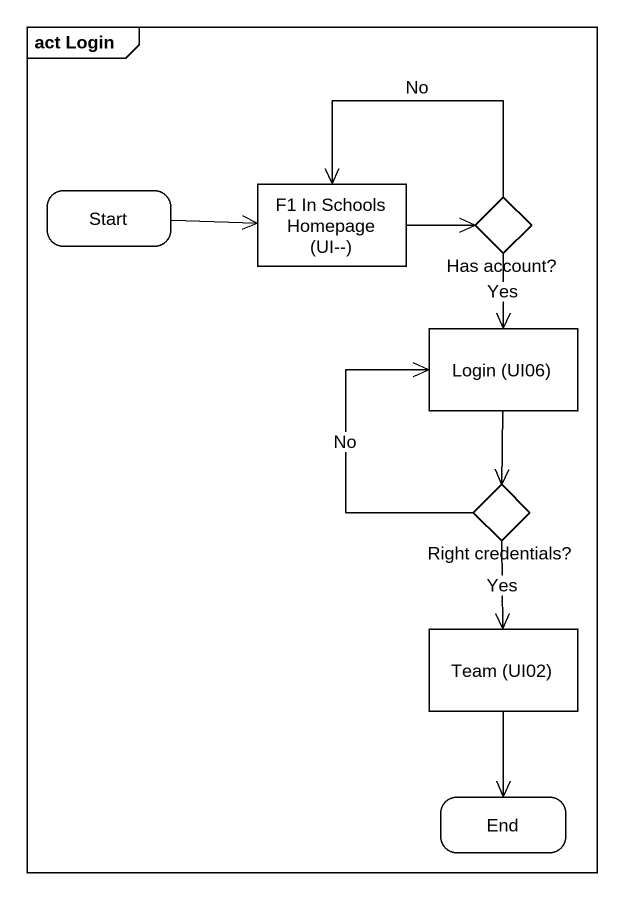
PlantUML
@startuml
mainframe act Login
hide empty description
state "Start" as Start_
state "F1 In Schools Homepage (UI--)" as F1_In_Schools_Homepage_UI <<object>>
state "Has account?" as Has_account <<choice>>
state "Login (UI06)" as Login_UI06 <<object>>
state "Right credentials?" as Right_credentials <<choice>>
state "Team (UI02)" as Team_UI02 <<object>>
state "End" as End_
Start_ -right-> F1_In_Schools_Homepage_UI
F1_In_Schools_Homepage_UI -right-> Has_account
Has_account -left-> F1_In_Schools_Homepage_UI : No
Has_account --> Login_UI06 : Yes
Login_UI06 --> Right_credentials
Right_credentials -up-> Login_UI06 : No
Right_credentials --> Team_UI02 : Yes
Team_UI02 --> End_
@enduml
